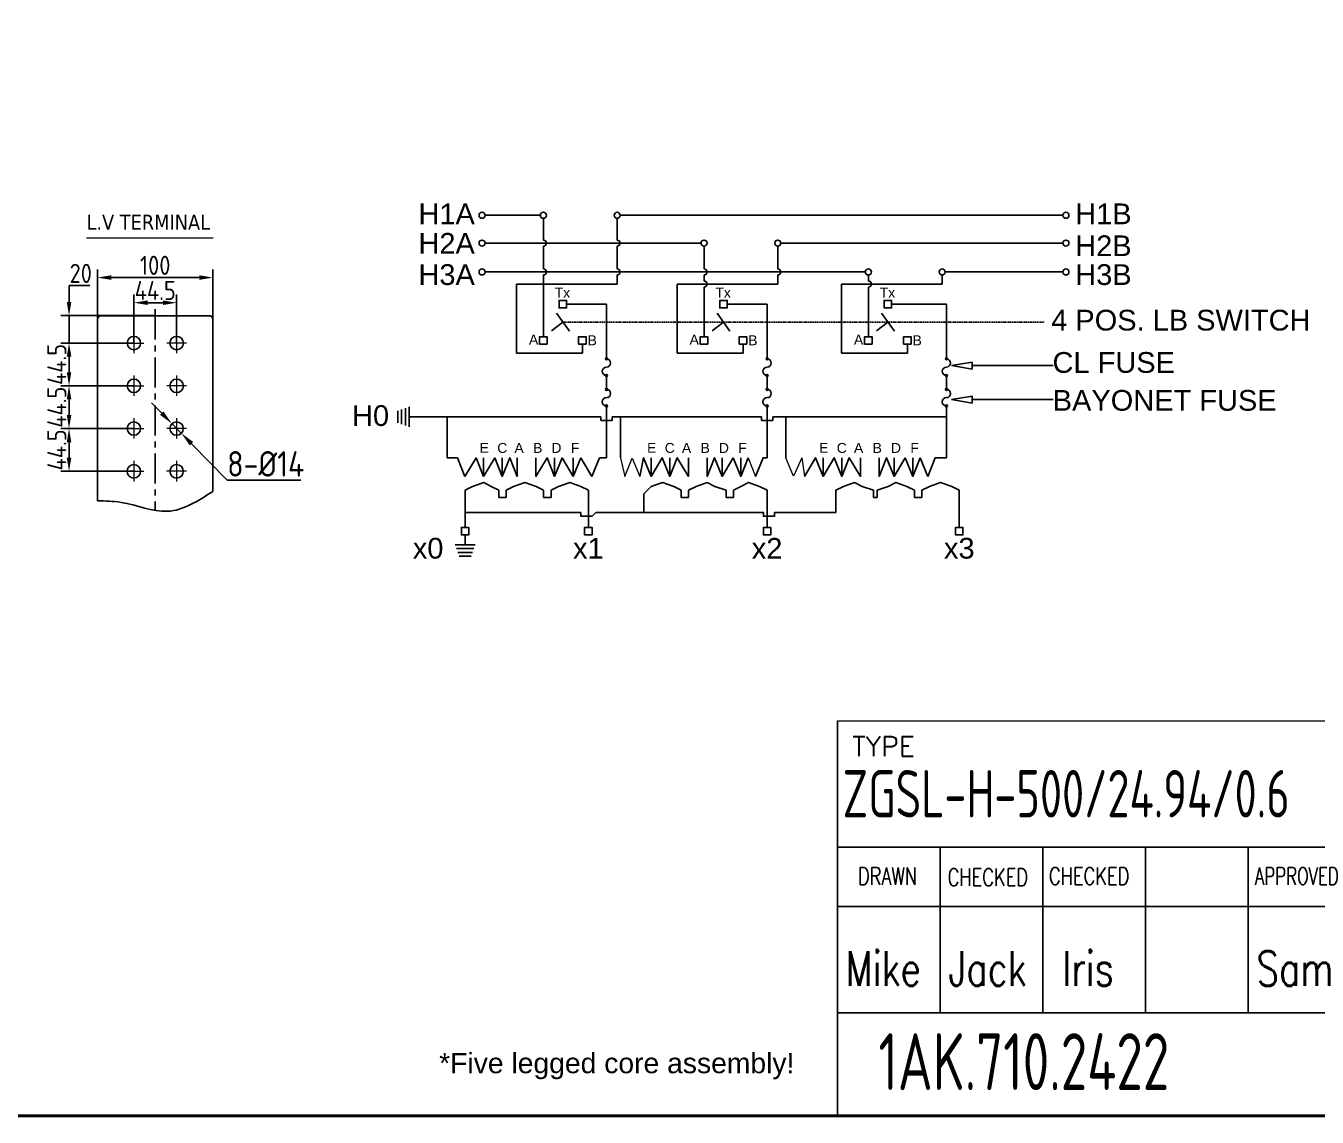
# Model space of a CAD drawing. Header units: millimetres. Extents: x 128333 to 138423, y -158939 to -152492.
# Drawn here: x 131747 to 135295, y -158704 to -155705 of the extents above; entities that cross this region are included whole.
import ezdxf
from ezdxf.enums import TextEntityAlignment as Align

# ---------------------------------------------------------------- set-up
doc = ezdxf.new("R2010")
doc.units = ezdxf.units.MM
doc.header["$LTSCALE"] = 13
for name, pattern in [('CENTERX2', [101.6, 63.5, -12.7, 12.7, -12.7]), ('DASHED', [0.75, 0.5, -0.25]), ('点画线', [18, 12, -2, 2, -2])]:
    doc.linetypes.add(name, pattern=pattern)
for name, color, linetype in [('1', 4, 'Continuous'), ('2', 3, 'Continuous'), ('4虚线层', 6, 'DASHED')]:
    doc.layers.add(name, color=color, linetype=linetype)
for name, color, linetype, lineweight in [('2细实线', 3, 'Continuous', 20), ('标注、文本', 3, 'Continuous', 25), ('铁心', 3, 'Continuous', 0)]:
    doc.layers.add(name, color=color, linetype=linetype, lineweight=lineweight)
doc.layers.add('中心线层', color=1, linetype='点画线', lineweight=18, true_color=0xff0000)
doc.styles.add('Note Text (ANSI)', font='arial.ttf')
doc.styles.add('PDF Arial', font='arial.ttf')
doc.styles.add('ROMANS', font='romans.shx', dxfattribs={"bigfont": 'whgtxt.shx'})
doc.styles.get("Standard").update_dxf_attribs({"font": 'gbenor.shx', "bigfont": 'gbcbig.shx'})
doc.styles.add('Tahoma$001', font='tahoma.ttf', dxfattribs={"height": 2.159784})
doc.dimstyles.new('1-15', dxfattribs={"dimscale": 20, "dimtxt": 3.5, "dimasz": 2, "dimexe": 1.5, "dimexo": 0.5, "dimgap": 0.5, "dimtad": 1, "dimtoh": 1, "dimdec": 1, "dimdsep": 46, "dimtxsty": 'Standard', "dimcen": 2.5, "dimclrd": 3, "dimclre": 3, "dimclrt": 3, "dimadec": 0, "dimazin": 2, "dimtfac": 1, "dimtdec": 1, "dimtmove": 0, "dimatfit": 2, "dimfxl": 1, "dimarcsym": 0})
doc.dimstyles.new('郁文书', dxfattribs={"dimscale": 15, "dimtxt": 3.5, "dimasz": 2.5, "dimexe": 1.5, "dimexo": 0, "dimgap": 0.5, "dimtad": 1, "dimtoh": 1, "dimtxsty": 'Standard', "dimcen": 2.5, "dimclrd": 3, "dimclre": 3, "dimclrt": 2, "dimadec": 0, "dimazin": 0, "dimtfac": 1, "dimtmove": 0, "dimatfit": 2, "dimfxl": 1, "dimarcsym": 0})

# ---------------------------------------------------------------- blocks, each defined once
blk = doc.blocks.new('*D34')
at = {"layer": '1', "color": 3, "lineweight": -2}
for p, q in [((131943.8, -156852.7), (131943.8, -156374)), ((132260.6, -156828.6), (132260.6, -156374)), ((131981.3, -156396.5), (132223.1, -156396.5))]:
    blk.add_line(p, q, dxfattribs=at)
at = {"layer": '1', "color": 3, "lineweight": 30}
for points in [[(131981.3, -156390.3), (131981.3, -156402.8), (131943.8, -156396.5)], [(132223.1, -156390.3), (132223.1, -156402.8), (132260.6, -156396.5)]]:
    blk.add_solid(points, dxfattribs=at)
at = {"layer": 'Defpoints', "color": 0, "lineweight": 30}
for p in [(132260.6, -156396.5), (132260.6, -156828.6), (131943.8, -156852.7)]:
    blk.add_point(p, dxfattribs=at)
at = {"layer": '1', "color": 2, "insert": (132102.2, -156362.8), "char_height": 52.5, "attachment_point": 5}
blk.add_mtext('100', dxfattribs=at)
blk = doc.blocks.new('*D35')
at = {"layer": '1', "color": 3, "lineweight": -2}
for p, q in [((131865.4, -156463.7), (131865.4, -156418.7)), ((131865.4, -156418.7), (131922.2, -156418.7)), ((132102.3, -156501.2), (131842.9, -156501.2)), ((131865.4, -156576.5), (131865.4, -156501.2)), ((132043.6, -156576.5), (131842.9, -156576.5)), ((131865.4, -156614), (131865.4, -156651.5))]:
    blk.add_line(p, q, dxfattribs=at)
at = {"layer": '1', "color": 3, "lineweight": 30}
for points in [[(131859.2, -156463.7), (131871.7, -156463.7), (131865.4, -156501.2)], [(131859.2, -156614), (131871.7, -156614), (131865.4, -156576.5)]]:
    blk.add_solid(points, dxfattribs=at)
at = {"layer": 'Defpoints', "color": 0, "lineweight": 30}
for p in [(131865.4, -156501.2), (132102.3, -156501.2), (132043.6, -156576.5)]:
    blk.add_point(p, dxfattribs=at)
at = {"layer": '1', "color": 2, "insert": (131897.6, -156385), "char_height": 52.5, "attachment_point": 5}
blk.add_mtext('20', dxfattribs=at)
blk = doc.blocks.new('*D36')
at = {"layer": '1', "color": 3, "lineweight": -2}
for p, q in [((132043.6, -156576.5), (132043.6, -156443.1)), ((132161, -156576.5), (132161, -156443.1)), ((132081.1, -156465.6), (132123.5, -156465.6))]:
    blk.add_line(p, q, dxfattribs=at)
at = {"layer": '1', "color": 3, "lineweight": 30}
for points in [[(132081.1, -156459.4), (132081.1, -156471.9), (132043.6, -156465.6)], [(132123.5, -156459.4), (132123.5, -156471.9), (132161, -156465.6)]]:
    blk.add_solid(points, dxfattribs=at)
at = {"layer": 'Defpoints', "color": 0, "lineweight": 30}
for p in [(132161, -156465.6), (132043.6, -156576.5), (132161, -156576.5)]:
    blk.add_point(p, dxfattribs=at)
at = {"layer": '1', "color": 2, "insert": (132102.3, -156431.9), "char_height": 52.5, "attachment_point": 5}
blk.add_mtext('44.5', dxfattribs=at)
blk = doc.blocks.new('*D37')
at = {"layer": '1', "color": 3, "lineweight": -2}
for p, q in [((132043.6, -156576.5), (131842.9, -156576.5)), ((131865.4, -156614), (131865.4, -156656.5)), ((132043.6, -156694), (131842.9, -156694))]:
    blk.add_line(p, q, dxfattribs=at)
at = {"layer": '1', "color": 3, "lineweight": 30}
for points in [[(131859.2, -156614), (131871.7, -156614), (131865.4, -156576.5)], [(131859.2, -156656.5), (131871.7, -156656.5), (131865.4, -156694)]]:
    blk.add_solid(points, dxfattribs=at)
at = {"layer": 'Defpoints', "color": 0, "lineweight": 30}
for p in [(132043.6, -156576.5), (131865.4, -156694), (132043.6, -156694)]:
    blk.add_point(p, dxfattribs=at)
at = {"layer": '1', "color": 2, "insert": (131831.7, -156635.2), "char_height": 52.5, "attachment_point": 5, "rotation": 90}
blk.add_mtext('44.5', dxfattribs=at)
blk = doc.blocks.new('*D41')
at = {"layer": 'Defpoints', "color": 0, "lineweight": 30}
for p in [(132148.1, -156797.9), (132173.9, -156824.3)]:
    blk.add_point(p, dxfattribs=at)
at = {"layer": '标注、文本', "color": 3, "lineweight": -2}
for p, q in [((132120.1, -156769.2), (132092.2, -156740.6)), ((132148.1, -156797.9), (132173.9, -156824.3)), ((132201.8, -156853), (132299.8, -156953.5)), ((132299.8, -156953.5), (132502.3, -156953.5))]:
    blk.add_line(p, q, dxfattribs=at)
at = {"layer": '标注、文本', "color": 3, "lineweight": 30}
for points in [[(132124.9, -156764.6), (132115.4, -156773.9), (132148.1, -156797.9)], [(132206.5, -156848.3), (132197, -156857.6), (132173.9, -156824.3)]]:
    blk.add_solid(points, dxfattribs=at)
at = {"layer": '标注、文本', "color": 3, "insert": (132406, -156908.5), "char_height": 70, "attachment_point": 5}
blk.add_mtext('8-%%C14', dxfattribs=at)
blk = doc.blocks.new('*D157')
at = {"layer": '1', "color": 3, "lineweight": -2}
for p, q in [((132043.6, -156694), (131842.9, -156694)), ((131865.4, -156731.5), (131865.4, -156773.9)), ((132043.6, -156811.4), (131842.9, -156811.4))]:
    blk.add_line(p, q, dxfattribs=at)
at = {"layer": '1', "color": 3, "lineweight": 30}
for points in [[(131859.2, -156731.5), (131871.7, -156731.5), (131865.4, -156694)], [(131859.2, -156773.9), (131871.7, -156773.9), (131865.4, -156811.4)]]:
    blk.add_solid(points, dxfattribs=at)
at = {"layer": 'Defpoints', "color": 0, "lineweight": 30}
for p in [(132043.6, -156694), (131865.4, -156811.4), (132043.6, -156811.4)]:
    blk.add_point(p, dxfattribs=at)
at = {"layer": '1', "color": 2, "insert": (131831.7, -156752.7), "char_height": 52.5, "attachment_point": 5, "rotation": 90}
blk.add_mtext('44.5', dxfattribs=at)
blk = doc.blocks.new('*D158')
at = {"layer": '1', "color": 3, "lineweight": -2}
for p, q in [((132043.6, -156811.4), (131842.9, -156811.4)), ((131865.4, -156848.9), (131865.4, -156891.4)), ((132043.6, -156928.9), (131842.9, -156928.9))]:
    blk.add_line(p, q, dxfattribs=at)
at = {"layer": '1', "color": 3, "lineweight": 30}
for points in [[(131859.2, -156848.9), (131871.7, -156848.9), (131865.4, -156811.4)], [(131859.2, -156891.4), (131871.7, -156891.4), (131865.4, -156928.9)]]:
    blk.add_solid(points, dxfattribs=at)
at = {"layer": 'Defpoints', "color": 0, "lineweight": 30}
for p in [(132043.6, -156811.4), (131865.4, -156928.9), (132043.6, -156928.9)]:
    blk.add_point(p, dxfattribs=at)
at = {"layer": '1', "color": 2, "insert": (131831.7, -156870.2), "char_height": 52.5, "attachment_point": 5, "rotation": 90}
blk.add_mtext('44.5', dxfattribs=at)

msp = doc.modelspace()

# ---------------------------------------------------------------- hatches: boundary and pattern name
at = {"layer": '标注、文本'}
h = msp.add_hatch(color=256, dxfattribs=at)
h.dxf.hatch_style = 1
h.paths.add_polyline_path([(133344.934, -156619.912, 1), (133339.4, -156619.912, 1)])
h = msp.add_hatch(color=256, dxfattribs=at)
h.dxf.hatch_style = 1
h.paths.add_polyline_path([(133786.3, -156619.912, 1), (133780.765, -156619.912, 1)])
h = msp.add_hatch(color=256, dxfattribs=at)
h.dxf.hatch_style = 1
h.paths.add_polyline_path([(134278.988, -156619.912, 1), (134273.453, -156619.912, 1)])
h = msp.add_hatch(color=256, dxfattribs=at)
h.dxf.hatch_style = 1
h.paths.add_polyline_path([(133344.934, -156665.531, 1), (133339.4, -156665.531, 1)])
h = msp.add_hatch(color=256, dxfattribs=at)
h.dxf.hatch_style = 1
h.paths.add_polyline_path([(133786.3, -156665.531, 1), (133780.765, -156665.531, 1)])
h = msp.add_hatch(color=256, dxfattribs=at)
h.dxf.hatch_style = 1
h.paths.add_polyline_path([(134278.988, -156665.531, 1), (134273.453, -156665.531, 1)])
h = msp.add_hatch(color=256, dxfattribs=at)
h.dxf.hatch_style = 1
h.paths.add_polyline_path([(133344.934, -156703.742, 1), (133339.4, -156703.742, 1)])
h = msp.add_hatch(color=256, dxfattribs=at)
h.dxf.hatch_style = 1
h.paths.add_polyline_path([(133786.3, -156703.742, 1), (133780.765, -156703.742, 1)])
h = msp.add_hatch(color=256, dxfattribs=at)
h.dxf.hatch_style = 1
h.paths.add_polyline_path([(134278.988, -156703.742, 1), (134273.453, -156703.742, 1)])
h = msp.add_hatch(color=256, dxfattribs=at)
h.dxf.hatch_style = 1
h.paths.add_polyline_path([(133344.934, -156749.361, 1), (133339.4, -156749.361, 1)])
h = msp.add_hatch(color=256, dxfattribs=at)
h.dxf.hatch_style = 1
h.paths.add_polyline_path([(133786.3, -156749.361, 1), (133780.765, -156749.361, 1)])
h = msp.add_hatch(color=256, dxfattribs=at)
h.dxf.hatch_style = 1
h.paths.add_polyline_path([(134278.988, -156749.361, 1), (134273.453, -156749.361, 1)])

# ---------------------------------------------------------------- linework, layer by layer
at = {"layer": '1', "color": 1, "linetype": 'CENTERX2', "lineweight": -3, "ltscale": 0.1}
msp.add_line((132102.311, -156483.721), (132102.21, -157036.53), dxfattribs=at)
at = {"layer": '1'}
for p, q in [((131943.797, -157010.141), (131943.797, -156511.807)), ((131954.357, -156501.247), (132250.037, -156501.247)), ((132260.597, -156511.807), (132260.568, -156984.111))]:
    msp.add_line(p, q, dxfattribs=at)
at = {"layer": '1', "const_width": 7.598}
msp.add_lwpolyline([(128897.251, -158700.229), (137232.893, -158700.229), (137232.893, -152708.987), (128897.251, -152708.987), (128897.251, -158700.229)], dxfattribs=at)
at = {"layer": '1'}
for centre in [(132043.568, -156576.487), (132161.024, -156576.505), (132043.568, -156693.967), (132160.988, -156693.985), (132043.531, -156811.447), (132160.951, -156811.465), (132043.494, -156928.927), (132160.914, -156928.945)]:
    msp.add_circle(centre, 18.48, dxfattribs=at)
for centre, start, end in [((131954.357, -156511.807), 90, 180), ((132250.037, -156511.807), 0, 90)]:
    msp.add_arc(centre, 10.56, start, end, dxfattribs=at)
at = {"layer": '2', "linetype": 'Continuous'}
for p, q in [((133008.652, -156225.339), (133160.604, -156225.339)), ((133379.767, -156225.339), (134474.614, -156225.339)), ((134474.614, -156225.339), (134596.503, -156225.339)), ((134596.503, -156225.339), (134474.614, -156225.339)), ((133008.652, -156301.774), (133188.939, -156301.774)), ((133188.939, -156301.774), (133601.97, -156301.774)), ((133821.133, -156301.774), (134474.614, -156301.774)), ((134474.614, -156301.774), (134596.503, -156301.774)), ((134596.503, -156301.774), (134474.614, -156301.774)), ((133008.652, -156380.956), (133188.939, -156380.956)), ((133188.939, -156380.956), (134053.6, -156380.956)), ((134272.763, -156380.956), (134474.614, -156380.956)), ((134474.614, -156380.956), (134596.503, -156380.956)), ((134596.503, -156380.956), (134474.614, -156380.956)), ((133326.771, -156779.185), (133326.771, -156789.45)), ((133326.771, -156789.45), (133357.564, -156789.45)), ((133357.564, -156789.45), (133357.564, -156779.185)), ((133380.696, -156891.84), (133380.696, -156779.185)), ((133768.136, -156779.185), (133768.136, -156789.45)), ((133768.136, -156789.45), (133798.929, -156789.45)), ((133798.929, -156789.45), (133798.929, -156779.185)), ((133834.854, -156891.84), (133834.854, -156779.185)), ((132932.711, -156891.84), (132904.289, -156891.84)), ((132953.239, -156943.161), (132932.711, -156891.84)), ((132984.032, -156891.84), (132953.239, -156943.161)), ((133004.561, -156943.161), (132984.032, -156891.84)), ((133035.354, -156891.84), (133004.561, -156943.161)), ((133055.882, -156943.161), (133035.354, -156891.84)), ((133271.433, -156891.84), (133250.904, -156943.161)), ((133250.904, -156943.161), (133250.904, -156891.84)), ((133322.755, -156891.84), (133302.226, -156943.161)), ((133342.167, -156891.84), (133322.755, -156891.84)), ((134224.899, -156943.161), (134204.37, -156891.84))]:
    msp.add_line(p, q, dxfattribs=at)
at = {"layer": '2'}
for p, q in [((133342.167, -156593.082), (133342.167, -156619.912)), ((133783.533, -156593.082), (133783.533, -156619.912)), ((134276.22, -156593.082), (134276.22, -156619.912)), ((133342.167, -156665.531), (133342.167, -156703.742)), ((133783.533, -156665.531), (133783.533, -156703.742)), ((134276.22, -156665.531), (134276.22, -156703.742)), ((133326.771, -156779.185), (132799.881, -156779.185)), ((133357.564, -156779.185), (133768.136, -156779.185)), ((133798.929, -156779.185), (134276.22, -156779.185)), ((133976.783, -157614.859), (133976.783, -158700.229)), ((133976.783, -157962.178), (137232.893, -157962.178)), ((134258.979, -157962.178), (134258.979, -158417.332)), ((134541.175, -157962.178), (134541.175, -158417.332)), ((134823.371, -157962.178), (134823.371, -158417.332)), ((135105.568, -157962.178), (135105.568, -158417.332)), ((133976.783, -158124.983), (135387.764, -158124.983)), ((133976.783, -158417.332), (135387.764, -158417.332)), ((133976.783, -158699.529), (133976.783, -158417.332))]:
    msp.add_line(p, q, dxfattribs=at)
at = {"layer": '2', "color": 3}
for p, q in [((134347.178, -156638.446), (134569.998, -156638.446)), ((134347.178, -156731.78), (134569.998, -156731.78))]:
    msp.add_line(p, q, dxfattribs=at)
at = {"layer": '2', "linetype": 'Continuous'}
for points in [[(133168.861, -156293.517), (133168.861, -156233.597)], [(133168.861, -156372.698), (133168.861, -156310.032)], [(133610.227, -156372.698), (133610.227, -156310.032)], [(133168.861, -156558.972), (133168.861, -156389.213)], [(133610.227, -156406.026), (133610.227, -156389.213)], [(134061.857, -156406.026), (134061.857, -156389.213)], [(133610.227, -156558.972), (133610.227, -156422.541)], [(134061.857, -156558.972), (134061.857, -156422.541)], [(133212.152, -156469.628), (133212.152, -156459.364), (133222.417, -156459.364), (133232.681, -156459.364), (133232.681, -156469.628), (133232.681, -156479.892), (133222.417, -156479.892), (133212.152, -156479.892), (133212.152, -156469.628)], [(133342.167, -156593.082), (133342.167, -156469.628)], [(133653.518, -156469.628), (133653.518, -156459.364), (133663.782, -156459.364), (133674.047, -156459.364), (133674.047, -156469.628), (133674.047, -156479.892), (133663.782, -156479.892), (133653.518, -156479.892), (133653.518, -156469.628)], [(133783.533, -156593.082), (133783.533, -156469.628)], [(134105.148, -156469.628), (134105.148, -156459.364), (134115.412, -156459.364), (134125.677, -156459.364), (134125.677, -156469.628), (134125.677, -156479.892), (134115.412, -156479.892), (134105.148, -156479.892), (134105.148, -156469.628)], [(134276.22, -156593.082), (134276.22, -156469.628)], [(133158.597, -156569.236), (133158.597, -156558.972), (133168.861, -156558.972), (133179.126, -156558.972), (133179.126, -156569.236), (133179.126, -156579.5), (133168.861, -156579.5), (133158.597, -156579.5), (133158.597, -156569.236)], [(133286.236, -156569.236), (133286.236, -156558.972), (133275.972, -156558.972), (133265.708, -156558.972), (133265.708, -156569.236), (133265.708, -156579.5), (133275.972, -156579.5), (133286.236, -156579.5), (133286.236, -156569.236)], [(133599.963, -156569.236), (133599.963, -156558.972), (133610.227, -156558.972), (133620.491, -156558.972), (133620.491, -156569.236), (133620.491, -156579.5), (133610.227, -156579.5), (133599.963, -156579.5), (133599.963, -156569.236)], [(133727.602, -156569.236), (133727.602, -156558.972), (133717.338, -156558.972), (133707.073, -156558.972), (133707.073, -156569.236), (133707.073, -156579.5), (133717.338, -156579.5), (133727.602, -156579.5), (133727.602, -156569.236)], [(134051.593, -156569.236), (134051.593, -156558.972), (134061.857, -156558.972), (134072.121, -156558.972), (134072.121, -156569.236), (134072.121, -156579.5), (134061.857, -156579.5), (134051.593, -156579.5), (134051.593, -156569.236)], [(134179.232, -156569.236), (134179.232, -156558.972), (134168.968, -156558.972), (134158.704, -156558.972), (134158.704, -156569.236), (134158.704, -156579.5), (134168.968, -156579.5), (134179.232, -156579.5), (134179.232, -156569.236)], [(133342.167, -156891.84), (133342.167, -156749.361)], [(133783.533, -156891.84), (133783.533, -156749.361)], [(134276.22, -156891.84), (134276.22, -156749.361)], [(132904.289, -156779.185), (132904.289, -156891.84)], [(133342.167, -156891.84), (133342.167, -156812.39), (133342.167, -156891.84)], [(133004.561, -156943.161), (133004.561, -156891.84)], [(133096.94, -156891.84), (133096.94, -156943.161), (133076.411, -156891.84), (133055.882, -156943.161), (133055.882, -156891.84)], [(133148.261, -156891.84), (133148.261, -156943.161), (133179.054, -156891.84), (133199.583, -156943.161), (133199.583, -156891.84)], [(133220.111, -156891.84), (133199.583, -156943.161)], [(133250.904, -156943.161), (133220.111, -156891.84)], [(133302.226, -156943.161), (133271.433, -156891.84)], [(133464.722, -156891.84), (133464.722, -156943.161), (133444.194, -156891.84), (133434.156, -156943.161)], [(133567.365, -156891.84), (133567.365, -156943.161), (133536.572, -156891.84), (133516.044, -156943.161), (133495.515, -156891.84), (133464.722, -156943.161)], [(133516.044, -156943.161), (133516.044, -156891.84)], [(133618.687, -156891.84), (133618.687, -156943.161), (133639.216, -156891.84), (133659.744, -156943.161), (133659.744, -156891.84)], [(133690.537, -156891.84), (133659.744, -156943.161)], [(133711.066, -156891.84), (133711.066, -156943.161), (133690.537, -156891.84)], [(133711.066, -156943.161), (133731.595, -156891.84)], [(133752.123, -156943.161), (133772.652, -156891.84), (133783.533, -156891.84)], [(133937.498, -156891.84), (133937.498, -156943.161), (133916.969, -156891.84), (133886.176, -156943.161)], [(134040.141, -156891.84), (134040.141, -156943.161), (134009.348, -156891.84), (133988.819, -156943.161), (133968.291, -156891.84), (133937.498, -156943.161)], [(133988.819, -156943.161), (133988.819, -156891.84)], [(134091.462, -156891.84), (134091.462, -156943.161), (134111.991, -156891.84), (134132.52, -156943.161), (134132.52, -156891.84)], [(134163.313, -156891.84), (134132.52, -156943.161)], [(134183.841, -156891.84), (134183.841, -156943.161), (134163.313, -156891.84)], [(134183.841, -156943.161), (134204.37, -156891.84)], [(134224.899, -156943.161), (134245.427, -156891.84), (134276.22, -156891.84)], [(133046.047, -156980.669), (133025.518, -156970.405), (133004.99, -156960.14), (132974.197, -156970.405), (132953.668, -156980.669)], [(132953.668, -156980.669), (132953.668, -157083.312)], [(133046.047, -157001.198), (133046.047, -156980.669)], [(133169.219, -156980.669), (133148.69, -156970.405), (133117.897, -156960.14), (133087.104, -156970.405), (133066.576, -156980.669)], [(133066.576, -156980.669), (133066.576, -157001.198)], [(133169.219, -157001.198), (133169.219, -156980.669)], [(133292.391, -156980.669), (133271.862, -156970.405), (133241.069, -156960.14), (133210.276, -156970.405), (133189.748, -156980.669)], [(133189.748, -156980.669), (133189.748, -157001.198)], [(133292.391, -157083.312), (133292.391, -156980.669)], [(133547.453, -156980.669), (133526.925, -156970.405), (133496.132, -156960.14), (133465.339, -156970.405), (133444.81, -156990.933)], [(133547.453, -157001.198), (133547.453, -156980.669)], [(133670.625, -156980.669), (133639.832, -156970.405), (133619.304, -156960.14), (133588.511, -156970.405), (133567.982, -156980.669)], [(133567.982, -156980.669), (133567.982, -157001.198)], [(133670.625, -157001.198), (133670.625, -156980.669)], [(133783.533, -156980.669), (133763.004, -156970.405), (133732.211, -156960.14), (133711.683, -156970.405), (133691.154, -156980.669)], [(133691.154, -156980.669), (133691.154, -157001.198)], [(133783.533, -157083.312), (133783.533, -156980.669)], [(133783.533, -156980.669), (133783.533, -156980.669)], [(134075.482, -156980.669), (134044.689, -156970.405), (134024.161, -156960.14), (133993.368, -156970.405), (133972.839, -156980.669)], [(133972.839, -157042.255), (133972.839, -156980.669)], [(134075.482, -157001.198), (134075.482, -156980.669)], [(134188.39, -156980.669), (134167.861, -156970.405), (134137.068, -156960.14), (134116.54, -156970.405), (134085.747, -156980.669)], [(134085.747, -156980.669), (134085.747, -157001.198)], [(134188.39, -157001.198), (134188.39, -156980.669)], [(134311.562, -156980.669), (134291.033, -156970.405), (134260.24, -156960.14), (134229.447, -156970.405), (134208.919, -156980.669)], [(134208.919, -156980.669), (134208.919, -157001.198)], [(134311.562, -157083.312), (134311.562, -156980.669)], [(134311.562, -156980.669), (134311.562, -156980.669)], [(133066.576, -157001.198), (133046.047, -157001.198)], [(133189.748, -157001.198), (133169.219, -157001.198)], [(133444.81, -157042.255), (133444.81, -156990.933)], [(133567.982, -157001.198), (133547.453, -157001.198)], [(133691.154, -157001.198), (133670.625, -157001.198)], [(134085.747, -157001.198), (134075.482, -157001.198)], [(134208.919, -157001.198), (134188.39, -157001.198)], [(133271.862, -157042.255), (132953.668, -157042.255)], [(133271.862, -157042.255), (133271.862, -157052.519), (133292.391, -157052.519), (133302.655, -157052.519), (133312.919, -157042.255)], [(133773.268, -157042.255), (133312.919, -157042.255)], [(133773.268, -157042.255), (133773.268, -157052.519), (133783.533, -157052.519), (133804.061, -157052.519), (133804.061, -157042.255)], [(133972.839, -157042.255), (133804.061, -157042.255)], [(132963.933, -157093.577), (132963.933, -157083.312), (132953.668, -157083.312), (132943.404, -157083.312), (132943.404, -157093.577), (132943.404, -157103.841), (132953.668, -157103.841), (132963.933, -157103.841), (132963.933, -157093.577)], [(133302.655, -157093.577), (133302.655, -157083.312), (133292.391, -157083.312), (133282.126, -157083.312), (133282.126, -157093.577), (133282.126, -157103.841), (133292.391, -157103.841), (133302.655, -157103.841), (133302.655, -157093.577)], [(133793.797, -157093.577), (133793.797, -157083.312), (133783.533, -157083.312), (133773.268, -157083.312), (133773.268, -157093.577), (133773.268, -157103.841), (133783.533, -157103.841), (133793.797, -157103.841), (133793.797, -157093.577)], [(134321.826, -157093.577), (134321.826, -157083.312), (134311.562, -157083.312), (134301.297, -157083.312), (134301.297, -157093.577), (134301.297, -157103.841), (134311.562, -157103.841), (134321.826, -157103.841), (134321.826, -157093.577)]]:
    msp.add_lwpolyline(points, dxfattribs=at)
at = {"layer": '2'}
for centre, start, end in [((133342.167, -156631.317), 270, 90), ((133783.533, -156631.317), 270, 90), ((134276.22, -156631.317), 270, 90), ((133342.167, -156654.127), 90, 270), ((133783.533, -156654.127), 90, 270), ((134276.22, -156654.127), 90, 270), ((133342.167, -156737.957), 90, 270), ((133342.167, -156715.147), 270, 90), ((133783.533, -156737.957), 90, 270), ((133783.533, -156715.147), 270, 90), ((134276.22, -156737.957), 90, 270), ((134276.22, -156715.147), 270, 90)]:
    msp.add_arc(centre, 11.405, start, end, dxfattribs=at)
at = {"layer": '2细实线', "linetype": 'ByBlock'}
for p, q in [((133380.696, -156891.84), (133392.808, -156943.161)), ((133392.808, -156943.161), (133412.474, -156893.254)), ((133412.474, -156893.254), (133434.156, -156943.161)), ((133731.595, -156891.84), (133752.123, -156943.161)), ((133856.279, -156942.279), (133834.854, -156891.84)), ((133878.763, -156891.84), (133856.279, -156942.279)), ((133878.763, -156891.84), (133886.176, -156943.161))]:
    msp.add_line(p, q, dxfattribs=at)
at = {"layer": '4虚线层', "ltscale": 0.5}
msp.add_line((133222.417, -156519.432), (134545.116, -156519.432), dxfattribs=at)
at = {"layer": '中心线层'}
for p, q in [((132043.568, -156548.118), (132043.568, -156604.149)), ((132161.033, -156548.136), (132161.016, -156604.168)), ((132016.289, -156576.487), (132070.847, -156576.487)), ((132188.304, -156576.514), (132133.745, -156576.497)), ((132016.289, -156693.967), (132070.847, -156693.967)), ((132043.568, -156665.598), (132043.568, -156721.629)), ((132188.267, -156693.994), (132133.708, -156693.977)), ((132160.997, -156665.616), (132160.979, -156721.648)), ((132043.531, -156783.078), (132043.531, -156839.109)), ((132160.96, -156783.096), (132160.942, -156839.128)), ((132016.252, -156811.447), (132070.811, -156811.447)), ((132188.23, -156811.474), (132133.672, -156811.457)), ((132043.494, -156900.558), (132043.494, -156956.589)), ((132160.923, -156900.576), (132160.905, -156956.608)), ((132016.215, -156928.927), (132070.774, -156928.927)), ((132188.193, -156928.954), (132133.635, -156928.937))]:
    msp.add_line(p, q, dxfattribs=at)
at = {"layer": '标注、文本'}
for p, q in [((133371.509, -156293.517), (133371.509, -156233.597)), ((133371.509, -156372.698), (133371.509, -156310.032)), ((133812.875, -156372.698), (133812.875, -156310.032)), ((133371.509, -156414.283), (133371.509, -156389.213)), ((133812.875, -156414.283), (133812.875, -156389.213)), ((134264.505, -156414.283), (134264.505, -156389.213)), ((133094.632, -156604.032), (133094.632, -156414.283)), ((133094.632, -156414.283), (133371.509, -156414.283)), ((133535.998, -156604.032), (133535.998, -156414.283)), ((133535.998, -156414.283), (133812.875, -156414.283)), ((133987.628, -156604.032), (133987.628, -156414.283)), ((133987.628, -156414.283), (134264.505, -156414.283)), ((133342.167, -156469.628), (133232.681, -156469.628)), ((133783.533, -156469.628), (133674.047, -156469.628)), ((134276.22, -156469.628), (134125.677, -156469.628)), ((133222.417, -156519.432), (133191.071, -156542.858)), ((133204.63, -156494.737), (133240.203, -156544.127)), ((133663.782, -156519.432), (133632.437, -156542.858)), ((133645.996, -156494.737), (133681.569, -156544.127)), ((134115.412, -156519.432), (134084.067, -156542.858)), ((134097.626, -156494.737), (134133.199, -156544.127)), ((133275.972, -156579.5), (133275.972, -156604.032)), ((133717.338, -156579.5), (133717.338, -156604.032)), ((134168.968, -156579.5), (134168.968, -156604.032)), ((133275.972, -156604.032), (133094.632, -156604.032)), ((133717.338, -156604.032), (133535.998, -156604.032)), ((134168.968, -156604.032), (133987.628, -156604.032)), ((134290.154, -156638.446), (134347.178, -156628.942)), ((134347.178, -156647.95), (134290.154, -156638.446)), ((134347.178, -156628.942), (134347.178, -156647.95)), ((134290.154, -156731.78), (134347.178, -156722.276)), ((134347.178, -156741.284), (134290.154, -156731.78)), ((134347.178, -156722.276), (134347.178, -156741.284)), ((132768.804, -156795.47), (132768.804, -156762.9)), ((132779.163, -156799.195), (132779.163, -156759.175)), ((132789.522, -156802.92), (132789.522, -156755.451)), ((132799.881, -156806.644), (132799.881, -156751.726)), ((132953.668, -157103.841), (132953.668, -157130.947)), ((132981.127, -157130.947), (132926.209, -157130.947)), ((132977.403, -157141.306), (132929.934, -157141.306)), ((132973.678, -157151.666), (132933.658, -157151.666)), ((132969.953, -157162.025), (132937.383, -157162.025))]:
    msp.add_line(p, q, dxfattribs=at)
for centre, radius in [((133000.394, -156225.339), 8.257), ((133168.861, -156225.339), 8.257), ((133371.509, -156225.339), 8.257), ((134604.761, -156225.339), 8.257), ((133000.394, -156301.774), 8.257), ((133610.227, -156301.774), 8.257), ((133812.875, -156301.774), 8.257), ((134604.761, -156301.774), 8.257), ((133000.394, -156380.956), 8.257), ((134061.857, -156380.956), 8.257), ((134264.505, -156380.956), 8.257), ((134604.761, -156380.956), 8.257), ((133342.167, -156619.912), 2.767), ((133783.533, -156619.912), 2.767), ((134276.22, -156619.912), 2.767), ((133342.167, -156665.531), 2.767), ((133783.533, -156665.531), 2.767), ((134276.22, -156665.531), 2.767), ((134276.22, -156665.531), 2.767), ((133342.167, -156703.742), 2.767), ((133783.533, -156703.742), 2.767), ((134276.22, -156703.742), 2.767), ((133342.167, -156749.361), 2.767), ((133783.533, -156749.361), 2.767), ((134276.22, -156749.361), 2.767)]:
    msp.add_circle(centre, radius, dxfattribs=at)
for centre in [(133168.861, -156301.774), (133371.509, -156301.774), (133168.861, -156380.956), (133371.509, -156380.956), (133610.227, -156380.956), (133812.875, -156380.956), (133610.227, -156414.283), (134061.857, -156414.283)]:
    msp.add_arc(centre, 8.257, 270, 90, dxfattribs=at)
msp.add_open_spline([(131943.797, -157010.141), (131965.346, -157010.452), (132030.123, -157011.386), (132140.19, -157061.811), (132219.848, -157010.395), (132260.597, -156984.092)], degree=3, knots=[0, 0, 0, 0, 73.60943979, 221.28127785, 375.94621417, 375.94621417, 375.94621417, 375.94621417], dxfattribs=at)
at = {"layer": '铁心'}
for p, q in [((132261.884, -156288.035), (131913.553, -156288.035)), ((133976.783, -157614.859), (137232.893, -157614.859))]:
    msp.add_line(p, q, dxfattribs=at)

# ---------------------------------------------------------------- texts
at = {"layer": '1', "color": 4, "width": 0.8}
for s, height, p in [('ZGSL-H-500/24.94/0.6', 130.2444, (133991.185, -157880.106)), ('1AK.710.2422', 156.29328, (134089.512, -158629.57))]:
    msp.add_text(s, height=height, dxfattribs=at).set_placement(p)
at = {"layer": '2', "style": 'Note Text (ANSI)'}
for s, p in [('H1A', (132980.456, -156249.897)), ('H2A', (132980.456, -156330.97)), ('H3A', (132980.456, -156416.865))]:
    msp.add_text(s, height=57.024, dxfattribs=at).set_placement(p, align=Align.RIGHT)
at = {"layer": '2', "linetype": 'Continuous', "style": 'Note Text (ANSI)'}
for s, p in [('H1B', (134785.238, -156249.897)), ('H2B', (134785.238, -156337.567)), ('H3B', (134785.238, -156416.865)), ('CL FUSE', (134904.22, -156658.329)), ('BAYONET FUSE', (135183.622, -156762.483))]:
    msp.add_text(s, height=57.024, dxfattribs=at).set_placement(p, align=Align.RIGHT)
at = {"layer": '2', "style": 'Note Text (ANSI)'}
for s, height, p in [('Tx', 27.3715, (133221.148, -156437.991)), ('Tx', 27.3715, (133662.514, -156437.991)), ('Tx', 27.3715, (134114.144, -156437.991)), ('A', 27.372, (133141.945, -156566.936)), ('A', 27.372, (133583.311, -156566.936)), ('A', 27.372, (134034.941, -156566.936)), ('B', 27.372, (133303.126, -156568.959)), ('B', 27.372, (133744.491, -156568.959)), ('B', 27.372, (134196.122, -156568.959)), ('H0', 57.024, (132693.964, -156775.864)), ('E', 27.372, (133006.241, -156864.468)), ('C', 27.372, (133055.882, -156864.723)), ('A', 27.372, (133101.979, -156864.723)), ('B', 27.372, (133153.378, -156864.723)), ('D', 27.372, (133204.699, -156864.723)), ('F', 27.372, (133256.021, -156864.723)), ('E', 27.372, (133466.402, -156864.468)), ('C', 27.372, (133516.044, -156864.723)), ('A', 27.372, (133562.14, -156864.723)), ('B', 27.372, (133613.539, -156864.723)), ('D', 27.372, (133664.861, -156864.723)), ('F', 27.372, (133716.182, -156864.723)), ('E', 27.372, (133939.178, -156864.468)), ('C', 27.372, (133988.819, -156864.723)), ('A', 27.372, (134034.916, -156864.723)), ('B', 27.372, (134086.315, -156864.723)), ('D', 27.372, (134137.636, -156864.723)), ('F', 27.372, (134188.958, -156864.723)), ('x0', 57.024, (132852.107, -157140.336)), ('x1', 57.024, (133292.391, -157140.336)), ('x2', 57.024, (133783.533, -157140.336)), ('x3', 57.024, (134311.562, -157140.336))]:
    msp.add_text(s, height=height, dxfattribs=at).set_placement(p, align=Align.MIDDLE)
at = {"layer": '2', "style": 'ROMANS'}
msp.add_text('TYPE', height=54.2685, dxfattribs=at).set_placement((134017.409, -157711.912))
for s, height, width, p in [('DRAWN', 47.7563, 0.75, (134033.342, -158065.324)), ('CHECKED', 47.7563, 0.75, (134279.738, -158068.351)), ('CHECKED', 47.7563, 0.75, (134558.081, -158065.324)), ('APPROVED', 47.7563, 0.7, (135123.893, -158065.324)), ('Mike', 95.5126, 0.75, (133999.951, -158343.295)), ('Jack', 95.5126, 0.75, (134282.147, -158343.295)), ('lris', 95.5126, 0.75, (134594.88, -158343.295)), ('Sam', 95.5126, 0.75, (135128.736, -158343.295))]:
    msp.add_text(s, height=height, dxfattribs=dict(at, width=width)).set_placement(p)
at = {"layer": '2', "linetype": 'Continuous', "insert": (134564.152, -156485.034), "char_height": 57.024, "width": 20186.63574, "attachment_point": 1, "style": 'Note Text (ANSI)'}
msp.add_mtext('4 POS. LB SWITCH', dxfattribs=at)
at = {"layer": '铁心', "style": 'Tahoma$001'}
msp.add_text('L.V TERMINAL', height=41.32206, dxfattribs=at).set_placement((131913.429, -156265.073))
at = {"layer": '铁心', "insert": (132882.426, -158600.025), "char_height": 55.63319, "attachment_point": 7, "style": 'PDF Arial'}
msp.add_mtext('*Five legged core assembly!', dxfattribs=at)

# ---------------------------------------------------------------- dimensions: what is measured, and where the dimension line sits
at = {"layer": '1'}
for base, p1, p2, text, picture, middle in [((132260.597, -156396.53), (131943.797, -156852.651), (132260.597, -156828.607), '100', '*D34', (132102.197, -156396.53)), ((132161.024, -156465.62), (132043.568, -156576.487), (132161.024, -156576.505), '44.5', '*D36', (132102.296, -156465.62))]:
    dim = msp.add_linear_dim(base=base, p1=p1, p2=p2, text=text, dimstyle='郁文书', override={"dimarcsym": 1}, dxfattribs=at)
    dim.commit()
    dim.dimension.update_dxf_attribs({"geometry": picture, "text_midpoint": middle, "dimtype": 160})
for base, p1, p2, angle, text, picture, middle in [((131865.416, -156501.247), (132043.568, -156576.487), (132102.308, -156501.247), 90, '20', '*D35', (131897.552, -156418.747)), ((131865.416, -156693.967), (132043.568, -156576.487), (132043.568, -156693.967), 270, '44.5', '*D37', (131865.416, -156635.227)), ((131865.416, -156811.447), (132043.568, -156693.967), (132043.568, -156811.447), 270, '44.5', '*D157', (131865.416, -156752.707)), ((131865.416, -156928.927), (132043.568, -156811.447), (132043.568, -156928.927), 270, '44.5', '*D158', (131865.416, -156870.187))]:
    dim = msp.add_linear_dim(base=base, p1=p1, p2=p2, angle=angle, text=text, dimstyle='郁文书', override={"dimarcsym": 1}, dxfattribs=at)
    dim.commit()
    dim.dimension.update_dxf_attribs({"geometry": picture, "text_midpoint": middle, "dimtype": 160})
at = {"layer": '标注、文本'}
dim = msp.add_diameter_dim_2p(p1=(132148.051, -156797.88), p2=(132173.851, -156824.344), text='8-%%C14', dimstyle='1-15', dxfattribs=at)
dim.commit()
dim.dimension.update_dxf_attribs({"geometry": '*D41', "text_midpoint": (132406.033, -156953.513), "dimtype": 163})

doc.saveas('drawing.dxf')
